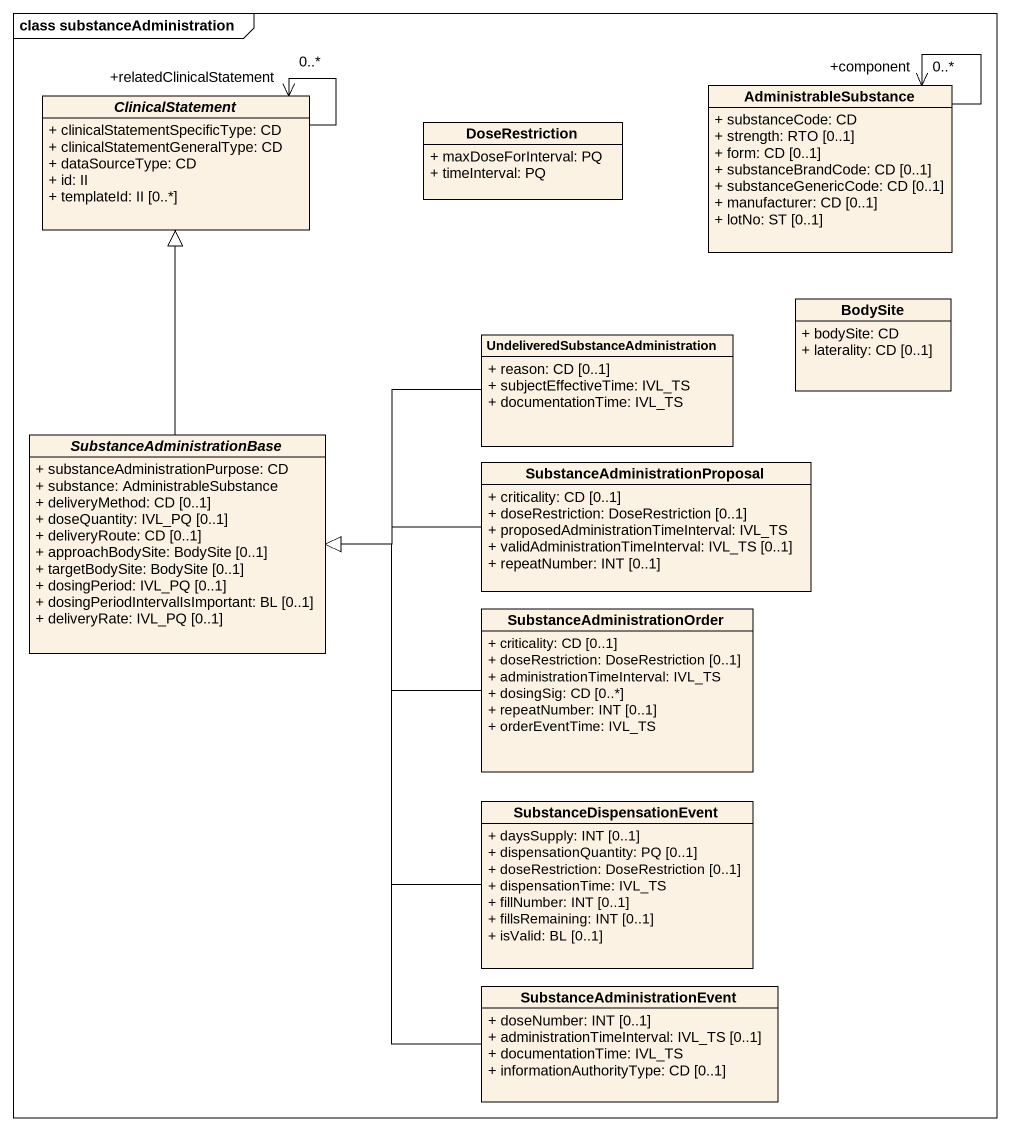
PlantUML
@startuml
mainframe class substanceAdministration
hide circle
hide empty members
skinparam classAttributeIconSize 0
class AdministrableSubstance {
  + substanceCode: CD
  + strength: RTO [0..1]
  + form: CD [0..1]
  + substanceBrandCode: CD [0..1]
  + substanceGenericCode: CD [0..1]
  + manufacturer: CD [0..1]
  + lotNo: ST [0..1]
}
abstract class ClinicalStatement {
  + clinicalStatementSpecificType: CD
  + clinicalStatementGeneralType: CD
  + dataSourceType: CD
  + id: II
  + templateId: II [0..*]
}
class DoseRestriction {
  + maxDoseForInterval: PQ
  + timeInterval: PQ
}
class BodySite {
  + bodySite: CD
  + laterality: CD [0..1]
}
class "UndeliveredSubstanceAdministration" as UndeliveredSubstanceAdminist {
  + reason: CD [0..1]
  + subjectEffectiveTime: IVL_TS
  + documentationTime: IVL_TS
}
abstract class SubstanceAdministrationBase {
  + substanceAdministrationPurpose: CD
  + substance: AdministrableSubstance
  + deliveryMethod: CD [0..1]
  + doseQuantity: IVL_PQ [0..1]
  + deliveryRoute: CD [0..1]
  + approachBodySite: BodySite [0..1]
  + targetBodySite: BodySite [0..1]
  + dosingPeriod: IVL_PQ [0..1]
  + dosingPeriodIntervalIsImportant: BL [0..1]
  + deliveryRate: IVL_PQ [0..1]
}
class "SubstanceAdministrationProposal" as SubstanceAdministrationPropo {
  + criticality: CD [0..1]
  + doseRestriction: DoseRestriction [0..1]
  + proposedAdministrationTimeInterval: IVL_TS
  + validAdministrationTimeInterval: IVL_TS [0..1]
  + repeatNumber: INT [0..1]
}
class SubstanceAdministrationOrder {
  + criticality: CD [0..1]
  + doseRestriction: DoseRestriction [0..1]
  + administrationTimeInterval: IVL_TS
  + dosingSig: CD [0..*]
  + repeatNumber: INT [0..1]
  + orderEventTime: IVL_TS
}
class SubstanceDispensationEvent {
  + daysSupply: INT [0..1]
  + dispensationQuantity: PQ [0..1]
  + doseRestriction: DoseRestriction [0..1]
  + dispensationTime: IVL_TS
  + fillNumber: INT [0..1]
  + fillsRemaining: INT [0..1]
  + isValid: BL [0..1]
}
class SubstanceAdministrationEvent {
  + doseNumber: INT [0..1]
  + administrationTimeInterval: IVL_TS [0..1]
  + documentationTime: IVL_TS
  + informationAuthorityType: CD [0..1]
}
AdministrableSubstance --> "+component\n0..*" AdministrableSubstance
ClinicalStatement --> "+relatedClinicalStatement\n0..*" ClinicalStatement
UndeliveredSubstanceAdminist -left-|> SubstanceAdministrationBase
SubstanceAdministrationBase -up-|> ClinicalStatement
SubstanceAdministrationBase -up-|> ClinicalStatement
SubstanceAdministrationPropo -left-|> SubstanceAdministrationBase
SubstanceAdministrationOrder -left-|> SubstanceAdministrationBase
SubstanceDispensationEvent -up-|> SubstanceAdministrationBase
SubstanceAdministrationEvent -up-|> SubstanceAdministrationBase
@enduml
